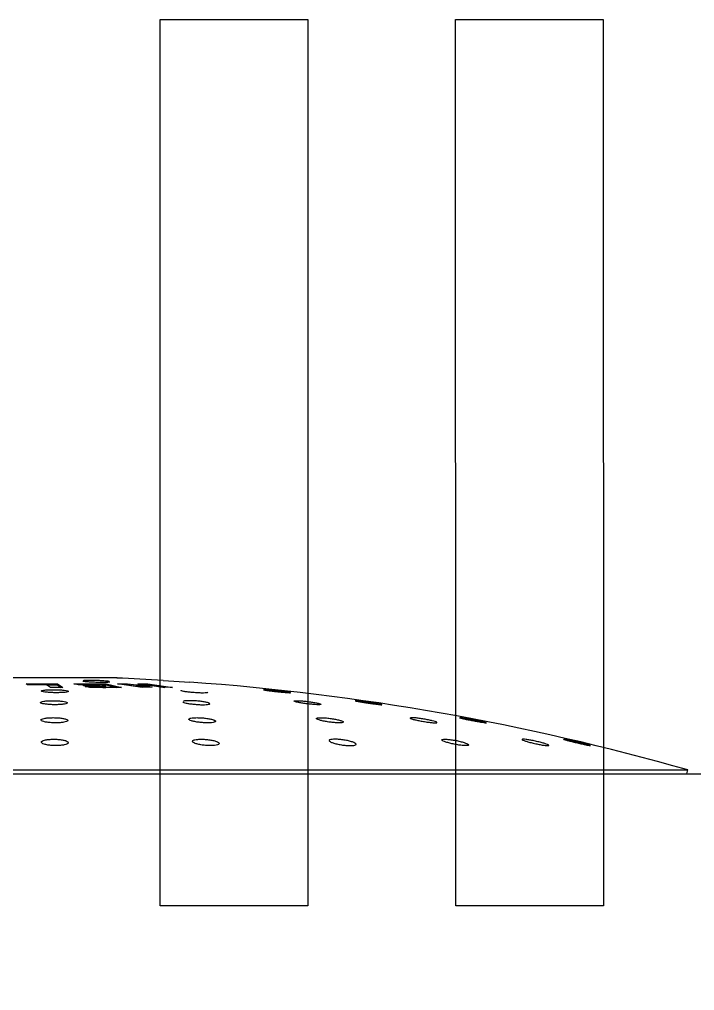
# Model space of a CAD drawing. Header units: metres. Extents: x -22 to 564, y 0 to 143.
# Drawn here: x 246.10375 to 246.13399, y 46.38804 to 46.43151 of the extents above; entities that cross this region are included whole.
import ezdxf

# ---------------------------------------------------------------- set-up
doc = ezdxf.new("R2010")
doc.units = ezdxf.units.M
doc.layers.add('XREF 2N NEURO-ONCOLOGIA$0$Mobiliario Fijo', color=40, linetype='Continuous')

# ---------------------------------------------------------------- blocks, each defined once
blk = doc.blocks.new('XREF 2N NEURO-ONCOLOGIA$0$AQG 01$0$BOL RX-TLAH-1N$0$Coladera')
for p, q in [((83.0489, 30.709871), (83.048899, 30.670191)), ((83.055513, 30.709871), (83.0489, 30.709871)), ((83.055512, 30.670191), (83.055513, 30.709871)), ((83.062127, 30.709871), (83.062125, 30.670191)), ((83.06874, 30.70987), (83.062127, 30.709871)), ((83.068739, 30.67019), (83.06874, 30.70987)), ((83.048899, 30.670191), (83.055512, 30.670191)), ((83.062125, 30.670191), (83.068739, 30.67019))]:
    blk.add_line(p, q)
blk = doc.blocks.new('XREF 2N NEURO-ONCOLOGIA$0$SE')
at = {"linetype": 'Continuous'}
for p, q in [((161.371, 70.924), (127.838, 70.924)), ((129.092, 70.924), (129.066, 70.832)), ((160.143, 70.832), (129.066, 70.832)), ((142.165, 68.925), (142.91, 68.925)), ((142.525, 68.841), (142.165, 68.925)), ((142.526, 68.866), (142.274, 68.925)), ((142.534, 68.925), (142.533, 68.899)), ((142.603, 68.925), (142.534, 68.925)), ((142.91, 68.925), (143.007, 68.901)), ((143.522, 68.925), (143.812, 68.923)), ((143.647, 68.84), (143.522, 68.925)), ((143.648, 68.866), (143.56, 68.924)), ((143.812, 68.923), (143.904, 68.86)), ((141.207, 68.761), (140.585, 68.802)), ((140.987, 68.923), (141.221, 68.921)), ((141.558, 68.839), (140.987, 68.923)), ((141.56, 68.865), (141.169, 68.922)), ((141.221, 68.921), (141.43, 68.889)), ((141.43, 68.889), (141.664, 68.889)), ((141.455, 68.921), (141.69, 68.923)), ((141.664, 68.889), (141.455, 68.921)), ((141.56, 68.865), (141.558, 68.839)), ((141.793, 68.838), (141.558, 68.839)), ((141.583, 68.866), (141.793, 68.838)), ((141.818, 68.866), (141.583, 68.866)), ((141.666, 68.914), (141.664, 68.889)), ((141.819, 68.892), (141.665, 68.892)), ((141.69, 68.923), (142.261, 68.839)), ((141.819, 68.892), (141.818, 68.866)), ((142.027, 68.838), (141.818, 68.866)), ((142.028, 68.863), (141.819, 68.892)), ((142.028, 68.863), (142.027, 68.838)), ((142.261, 68.839), (142.027, 68.838)), ((142.526, 68.866), (142.525, 68.841)), ((143.27, 68.841), (142.525, 68.841)), ((142.675, 68.866), (142.526, 68.866)), ((143.007, 68.901), (142.533, 68.899)), ((142.533, 68.899), (142.657, 68.87)), ((142.657, 68.87), (142.7, 68.86)), ((142.66, 68.87), (142.66, 68.87)), ((142.7, 68.86), (143.174, 68.862)), ((142.764, 68.887), (142.995, 68.887)), ((143.174, 68.862), (143.27, 68.841)), ((143.648, 68.866), (143.647, 68.84)), ((144.373, 68.84), (143.647, 68.84)), ((143.904, 68.866), (143.648, 68.866)), ((143.904, 68.86), (144.34, 68.861)), ((144.34, 68.861), (144.373, 68.84)), ((142.265, 68.699), (146.943, 68.699))]:
    blk.add_line(p, q, dxfattribs=at)
for centre, radius, start, end in [((162.824, 71.307), 34.989, 135.241, 180.6267), ((144.604, 125.301), 56.642, 254.0781, 265.9315), ((144.604, 125.301), 56.642, 266.558, 267.6457), ((142.76, 117.229), 48.359, 269.8784, 270.3605)]:
    blk.add_arc(centre, radius, start, end, dxfattribs=at)
for points, knots in [([(131.878, 70.143), (131.856, 70.149), (131.829, 70.156), (131.8, 70.164), (131.77, 70.171), (131.737, 70.18), (131.703, 70.188), (131.668, 70.196), (131.631, 70.205), (131.596, 70.213), (131.56, 70.221), (131.525, 70.229), (131.493, 70.236), (131.461, 70.243), (131.431, 70.25), (131.407, 70.255), (131.383, 70.26), (131.362, 70.263), (131.348, 70.266), (131.334, 70.268), (131.325, 70.269), (131.322, 70.268), (131.322, 70.268), (131.321, 70.268), (131.321, 70.268)], [0, 0, 0, 0, 0.0548154, 0.0548154, 0.0548154, 0.1095719, 0.1095719, 0.1095719, 0.1651875, 0.1651875, 0.1651875, 0.2211221, 0.2211221, 0.2211221, 0.2763623, 0.2763623, 0.2763623, 0.3302069, 0.3302069, 0.3302069, 0.3826235, 0.3826235, 0.3826235, 0.3956936, 0.3956936, 0.3956936, 0.3956936]), ([(131.331, 70.263), (131.339, 70.26), (131.353, 70.256), (131.371, 70.251), (131.389, 70.245), (131.413, 70.239), (131.439, 70.232), (131.467, 70.225), (131.498, 70.217), (131.531, 70.209), (131.564, 70.201), (131.6, 70.192), (131.636, 70.184), (131.671, 70.175), (131.708, 70.167), (131.741, 70.16), (131.775, 70.152), (131.807, 70.145), (131.834, 70.139), (131.861, 70.134), (131.884, 70.129), (131.902, 70.126), (131.919, 70.123), (131.932, 70.121), (131.938, 70.121)], [0.4342217, 0.4342217, 0.4342217, 0.4342217, 0.4859217, 0.4859217, 0.4859217, 0.5385654, 0.5385654, 0.5385654, 0.5926108, 0.5926108, 0.5926108, 0.6479472, 0.6479472, 0.6479472, 0.7038894, 0.7038894, 0.7038894, 0.7594343, 0.7594343, 0.7594343, 0.8137388, 0.8137388, 0.8137388, 0.8665535, 0.8665535, 0.8665535, 0.8665535]), ([(131.944, 70.121), (131.944, 70.122), (131.943, 70.123), (131.94, 70.124), (131.936, 70.126), (131.925, 70.129), (131.91, 70.134), (131.901, 70.137), (131.89, 70.14), (131.878, 70.143)], [0.8959024, 0.8959024, 0.8959024, 0.8959024, 0.9183157, 0.9183157, 0.9183157, 0.969887, 0.969887, 0.969887, 1, 1, 1, 1]), ([(132.883, 70.143), (132.869, 70.149), (132.85, 70.156), (132.826, 70.164), (132.803, 70.171), (132.775, 70.18), (132.744, 70.188), (132.713, 70.196), (132.678, 70.205), (132.643, 70.213), (132.607, 70.221), (132.57, 70.229), (132.535, 70.236), (132.5, 70.243), (132.466, 70.25), (132.435, 70.255), (132.405, 70.26), (132.377, 70.263), (132.355, 70.266), (132.333, 70.268), (132.315, 70.269), (132.303, 70.268), (132.291, 70.268), (132.284, 70.266), (132.283, 70.263), (132.283, 70.26), (132.287, 70.256), (132.297, 70.251), (132.307, 70.245), (132.323, 70.239), (132.343, 70.232), (132.363, 70.225), (132.389, 70.217), (132.417, 70.209), (132.446, 70.201), (132.479, 70.192), (132.514, 70.184), (132.548, 70.175), (132.585, 70.167), (132.621, 70.16), (132.656, 70.152), (132.692, 70.145), (132.725, 70.139), (132.757, 70.134), (132.787, 70.129), (132.812, 70.126), (132.837, 70.123), (132.858, 70.121), (132.873, 70.121), (132.888, 70.12), (132.899, 70.121), (132.903, 70.124)], [0, 0, 0, 0, 0.0548154, 0.0548154, 0.0548154, 0.1095719, 0.1095719, 0.1095719, 0.1651875, 0.1651875, 0.1651875, 0.2211221, 0.2211221, 0.2211221, 0.2763623, 0.2763623, 0.2763623, 0.3302069, 0.3302069, 0.3302069, 0.3826235, 0.3826235, 0.3826235, 0.4342217, 0.4342217, 0.4342217, 0.4859217, 0.4859217, 0.4859217, 0.5385654, 0.5385654, 0.5385654, 0.5926108, 0.5926108, 0.5926108, 0.6479472, 0.6479472, 0.6479472, 0.7038894, 0.7038894, 0.7038894, 0.7594343, 0.7594343, 0.7594343, 0.8137388, 0.8137388, 0.8137388, 0.8665535, 0.8665535, 0.8665535, 0.9183157, 0.9183157, 0.9183157, 0.9183157]), ([(132.906, 70.127), (132.906, 70.129), (132.904, 70.131), (132.9, 70.134), (132.896, 70.137), (132.89, 70.14), (132.883, 70.143)], [0.93879549, 0.93879549, 0.93879549, 0.93879549, 0.96988697, 0.96988697, 0.96988697, 1, 1, 1, 1]), ([(134.756, 70.143), (134.752, 70.149), (134.742, 70.156), (134.726, 70.164), (134.711, 70.171), (134.69, 70.18), (134.665, 70.188), (134.639, 70.196), (134.609, 70.205), (134.577, 70.213), (134.544, 70.221), (134.508, 70.229), (134.472, 70.236), (134.437, 70.243), (134.4, 70.25), (134.366, 70.255), (134.332, 70.26), (134.299, 70.263), (134.27, 70.266), (134.242, 70.268), (134.216, 70.269), (134.196, 70.268), (134.176, 70.268), (134.16, 70.266), (134.15, 70.263), (134.14, 70.26), (134.135, 70.256), (134.136, 70.251), (134.137, 70.245), (134.144, 70.239), (134.156, 70.232), (134.168, 70.225), (134.185, 70.217), (134.208, 70.209), (134.23, 70.201), (134.258, 70.192), (134.288, 70.184), (134.319, 70.175), (134.354, 70.167), (134.389, 70.16), (134.424, 70.152), (134.461, 70.145), (134.496, 70.139), (134.531, 70.134), (134.566, 70.129), (134.597, 70.126), (134.627, 70.123), (134.655, 70.121), (134.679, 70.121), (134.701, 70.12), (134.72, 70.121), (134.733, 70.124), (134.747, 70.126), (134.755, 70.129), (134.758, 70.134), (134.759, 70.137), (134.759, 70.14), (134.756, 70.143)], [0, 0, 0, 0, 0.054815, 0.054815, 0.054815, 0.109572, 0.109572, 0.109572, 0.165188, 0.165188, 0.165188, 0.221122, 0.221122, 0.221122, 0.276362, 0.276362, 0.276362, 0.330207, 0.330207, 0.330207, 0.382623, 0.382623, 0.382623, 0.434222, 0.434222, 0.434222, 0.485922, 0.485922, 0.485922, 0.538565, 0.538565, 0.538565, 0.592611, 0.592611, 0.592611, 0.647947, 0.647947, 0.647947, 0.703889, 0.703889, 0.703889, 0.759434, 0.759434, 0.759434, 0.813739, 0.813739, 0.813739, 0.866554, 0.866554, 0.866554, 0.918316, 0.918316, 0.918316, 0.969887, 0.969887, 0.969887, 1, 1, 1, 1]), ([(137.364, 70.152), (137.364, 70.156), (137.363, 70.16), (137.359, 70.164), (137.353, 70.171), (137.34, 70.18), (137.323, 70.188), (137.305, 70.196), (137.281, 70.205), (137.254, 70.213), (137.227, 70.221), (137.195, 70.229), (137.161, 70.236), (137.128, 70.243), (137.092, 70.25), (137.056, 70.255), (137.021, 70.26), (136.985, 70.263), (136.951, 70.266), (136.919, 70.268), (136.888, 70.269), (136.861, 70.268), (136.834, 70.268), (136.811, 70.266), (136.792, 70.263), (136.774, 70.26), (136.76, 70.256), (136.752, 70.251), (136.743, 70.245), (136.74, 70.239), (136.743, 70.232), (136.746, 70.225), (136.755, 70.217), (136.769, 70.209), (136.783, 70.201), (136.804, 70.192), (136.828, 70.184), (136.853, 70.175), (136.882, 70.167), (136.915, 70.16), (136.947, 70.152), (136.982, 70.145), (137.018, 70.139), (137.053, 70.134), (137.089, 70.129), (137.124, 70.126), (137.158, 70.123), (137.19, 70.121), (137.22, 70.121), (137.249, 70.12), (137.275, 70.121), (137.296, 70.124), (137.317, 70.126), (137.334, 70.129), (137.346, 70.134), (137.352, 70.137), (137.357, 70.14), (137.361, 70.143)], [0.0253724, 0.0253724, 0.0253724, 0.0253724, 0.0548154, 0.0548154, 0.0548154, 0.1095719, 0.1095719, 0.1095719, 0.1651875, 0.1651875, 0.1651875, 0.2211221, 0.2211221, 0.2211221, 0.2763623, 0.2763623, 0.2763623, 0.3302069, 0.3302069, 0.3302069, 0.3826235, 0.3826235, 0.3826235, 0.4342217, 0.4342217, 0.4342217, 0.4859217, 0.4859217, 0.4859217, 0.5385654, 0.5385654, 0.5385654, 0.5926108, 0.5926108, 0.5926108, 0.6479472, 0.6479472, 0.6479472, 0.7038894, 0.7038894, 0.7038894, 0.7594343, 0.7594343, 0.7594343, 0.8137388, 0.8137388, 0.8137388, 0.8665535, 0.8665535, 0.8665535, 0.9183157, 0.9183157, 0.9183157, 0.969887, 0.969887, 0.969887, 1, 1, 1, 1]), ([(140.502, 70.143), (140.517, 70.149), (140.526, 70.156), (140.529, 70.164), (140.532, 70.171), (140.53, 70.18), (140.521, 70.188), (140.512, 70.196), (140.497, 70.205), (140.477, 70.213), (140.457, 70.221), (140.431, 70.229), (140.402, 70.236), (140.373, 70.243), (140.34, 70.25), (140.306, 70.255), (140.272, 70.26), (140.236, 70.263), (140.201, 70.266), (140.166, 70.268), (140.132, 70.269), (140.1, 70.268), (140.069, 70.268), (140.039, 70.266), (140.014, 70.263), (139.988, 70.26), (139.966, 70.256), (139.95, 70.251), (139.933, 70.245), (139.92, 70.239), (139.914, 70.232), (139.907, 70.225), (139.907, 70.217), (139.912, 70.209), (139.917, 70.201), (139.928, 70.192), (139.945, 70.184), (139.961, 70.175), (139.984, 70.167), (140.011, 70.16), (140.037, 70.152), (140.068, 70.145), (140.102, 70.139), (140.134, 70.134), (140.17, 70.129), (140.206, 70.126), (140.24, 70.123), (140.276, 70.121), (140.309, 70.121), (140.341, 70.12), (140.373, 70.121), (140.4, 70.124), (140.428, 70.126), (140.453, 70.129), (140.472, 70.134), (140.484, 70.137), (140.494, 70.14), (140.502, 70.143)], [0, 0, 0, 0, 0.054815, 0.054815, 0.054815, 0.109572, 0.109572, 0.109572, 0.165188, 0.165188, 0.165188, 0.221122, 0.221122, 0.221122, 0.276362, 0.276362, 0.276362, 0.330207, 0.330207, 0.330207, 0.382623, 0.382623, 0.382623, 0.434222, 0.434222, 0.434222, 0.485922, 0.485922, 0.485922, 0.538565, 0.538565, 0.538565, 0.592611, 0.592611, 0.592611, 0.647947, 0.647947, 0.647947, 0.703889, 0.703889, 0.703889, 0.759434, 0.759434, 0.759434, 0.813739, 0.813739, 0.813739, 0.866554, 0.866554, 0.866554, 0.918316, 0.918316, 0.918316, 0.969887, 0.969887, 0.969887, 1, 1, 1, 1]), ([(143.948, 70.143), (143.971, 70.149), (143.989, 70.156), (144.002, 70.164), (144.014, 70.171), (144.021, 70.18), (144.022, 70.188), (144.023, 70.196), (144.017, 70.205), (144.006, 70.213), (143.994, 70.221), (143.977, 70.229), (143.954, 70.236), (143.932, 70.243), (143.905, 70.25), (143.874, 70.255), (143.844, 70.26), (143.811, 70.263), (143.776, 70.266), (143.743, 70.268), (143.707, 70.269), (143.673, 70.268), (143.639, 70.268), (143.606, 70.266), (143.576, 70.263), (143.545, 70.26), (143.517, 70.256), (143.493, 70.251), (143.468, 70.245), (143.448, 70.239), (143.432, 70.232), (143.417, 70.225), (143.406, 70.217), (143.402, 70.209), (143.398, 70.201), (143.399, 70.192), (143.407, 70.184), (143.414, 70.175), (143.428, 70.167), (143.447, 70.16), (143.466, 70.152), (143.491, 70.145), (143.52, 70.139), (143.548, 70.134), (143.58, 70.129), (143.613, 70.126), (143.646, 70.123), (143.682, 70.121), (143.716, 70.121), (143.75, 70.12), (143.785, 70.121), (143.817, 70.124), (143.849, 70.126), (143.879, 70.129), (143.905, 70.134), (143.921, 70.137), (143.935, 70.14), (143.948, 70.143)], [0, 0, 0, 0, 0.054815, 0.054815, 0.054815, 0.109572, 0.109572, 0.109572, 0.165188, 0.165188, 0.165188, 0.221122, 0.221122, 0.221122, 0.276362, 0.276362, 0.276362, 0.330207, 0.330207, 0.330207, 0.382623, 0.382623, 0.382623, 0.434222, 0.434222, 0.434222, 0.485922, 0.485922, 0.485922, 0.538565, 0.538565, 0.538565, 0.592611, 0.592611, 0.592611, 0.647947, 0.647947, 0.647947, 0.703889, 0.703889, 0.703889, 0.759434, 0.759434, 0.759434, 0.813739, 0.813739, 0.813739, 0.866554, 0.866554, 0.866554, 0.918316, 0.918316, 0.918316, 0.969887, 0.969887, 0.969887, 1, 1, 1, 1]), ([(134.292, 69.64), (134.271, 69.645), (134.246, 69.651), (134.217, 69.657), (134.188, 69.663), (134.156, 69.669), (134.122, 69.676), (134.088, 69.683), (134.052, 69.69), (134.017, 69.696), (133.981, 69.703), (133.946, 69.71), (133.913, 69.715), (133.881, 69.721), (133.85, 69.726), (133.824, 69.73), (133.799, 69.734), (133.777, 69.738), (133.761, 69.74), (133.745, 69.742), (133.735, 69.743), (133.73, 69.743), (133.728, 69.742), (133.727, 69.742), (133.727, 69.742)], [0, 0, 0, 0, 0.0544033, 0.0544033, 0.0544033, 0.1087667, 0.1087667, 0.1087667, 0.1637032, 0.1637032, 0.1637032, 0.2188839, 0.2188839, 0.2188839, 0.2736465, 0.2736465, 0.2736465, 0.3275136, 0.3275136, 0.3275136, 0.3804245, 0.3804245, 0.3804245, 0.4023778, 0.4023778, 0.4023778, 0.4023778]), ([(133.732, 69.739), (133.739, 69.736), (133.751, 69.733), (133.768, 69.729), (133.785, 69.725), (133.808, 69.72), (133.834, 69.714), (133.86, 69.708), (133.89, 69.702), (133.923, 69.695), (133.955, 69.689), (133.991, 69.682), (134.026, 69.675), (134.061, 69.668), (134.097, 69.662), (134.131, 69.655), (134.165, 69.649), (134.198, 69.644), (134.226, 69.639), (134.254, 69.634), (134.279, 69.631), (134.298, 69.628), (134.317, 69.625), (134.331, 69.623), (134.34, 69.623)], [0.432747, 0.432747, 0.432747, 0.432747, 0.4850873, 0.4850873, 0.4850873, 0.538027, 0.538027, 0.538027, 0.5918962, 0.5918962, 0.5918962, 0.6466388, 0.6466388, 0.6466388, 0.7018136, 0.7018136, 0.7018136, 0.7567676, 0.7567676, 0.7567676, 0.8109363, 0.8109363, 0.8109363, 0.8641205, 0.8641205, 0.8641205, 0.8641205]), ([(134.349, 69.624), (134.349, 69.624), (134.349, 69.624), (134.348, 69.625), (134.345, 69.626), (134.336, 69.629), (134.322, 69.633), (134.314, 69.635), (134.303, 69.637), (134.292, 69.64)], [0.90260504, 0.90260504, 0.90260504, 0.90260504, 0.91656853, 0.91656853, 0.91656853, 0.96883707, 0.96883707, 0.96883707, 1, 1, 1, 1]), ([(135.481, 69.64), (135.471, 69.645), (135.455, 69.651), (135.435, 69.657), (135.414, 69.663), (135.389, 69.669), (135.36, 69.676), (135.331, 69.683), (135.298, 69.69), (135.264, 69.696), (135.229, 69.703), (135.193, 69.71), (135.158, 69.715), (135.122, 69.721), (135.087, 69.726), (135.054, 69.73), (135.023, 69.734), (134.993, 69.738), (134.967, 69.74), (134.942, 69.742), (134.921, 69.743), (134.905, 69.743), (134.89, 69.742), (134.879, 69.741), (134.875, 69.739), (134.87, 69.736), (134.871, 69.733), (134.877, 69.729), (134.884, 69.725), (134.896, 69.72), (134.914, 69.714), (134.931, 69.708), (134.954, 69.702), (134.98, 69.695), (135.007, 69.689), (135.038, 69.682), (135.071, 69.675), (135.104, 69.668), (135.139, 69.662), (135.175, 69.655), (135.21, 69.649), (135.247, 69.644), (135.28, 69.639), (135.314, 69.634), (135.346, 69.631), (135.374, 69.628), (135.401, 69.625), (135.425, 69.623), (135.444, 69.623), (135.463, 69.622), (135.477, 69.623), (135.485, 69.625)], [0, 0, 0, 0, 0.0544033, 0.0544033, 0.0544033, 0.1087667, 0.1087667, 0.1087667, 0.1637032, 0.1637032, 0.1637032, 0.2188839, 0.2188839, 0.2188839, 0.2736465, 0.2736465, 0.2736465, 0.3275136, 0.3275136, 0.3275136, 0.3804245, 0.3804245, 0.3804245, 0.432747, 0.432747, 0.432747, 0.4850873, 0.4850873, 0.4850873, 0.538027, 0.538027, 0.538027, 0.5918962, 0.5918962, 0.5918962, 0.6466388, 0.6466388, 0.6466388, 0.7018136, 0.7018136, 0.7018136, 0.7567676, 0.7567676, 0.7567676, 0.8109363, 0.8109363, 0.8109363, 0.8641205, 0.8641205, 0.8641205, 0.9165685, 0.9165685, 0.9165685, 0.9165685]), ([(135.494, 69.63), (135.494, 69.631), (135.494, 69.632), (135.493, 69.633), (135.491, 69.635), (135.487, 69.637), (135.481, 69.64)], [0.95487093, 0.95487093, 0.95487093, 0.95487093, 0.96883707, 0.96883707, 0.96883707, 1, 1, 1, 1]), ([(137.66, 69.64), (137.661, 69.645), (137.657, 69.651), (137.646, 69.657), (137.636, 69.663), (137.62, 69.669), (137.599, 69.676), (137.578, 69.683), (137.552, 69.69), (137.523, 69.696), (137.493, 69.703), (137.46, 69.71), (137.426, 69.715), (137.391, 69.721), (137.355, 69.726), (137.319, 69.73), (137.285, 69.734), (137.25, 69.738), (137.218, 69.74), (137.186, 69.742), (137.157, 69.743), (137.132, 69.743), (137.108, 69.742), (137.087, 69.741), (137.071, 69.739), (137.056, 69.736), (137.045, 69.733), (137.041, 69.729), (137.036, 69.725), (137.037, 69.72), (137.044, 69.714), (137.05, 69.708), (137.063, 69.702), (137.08, 69.695), (137.098, 69.689), (137.121, 69.682), (137.148, 69.675), (137.175, 69.668), (137.207, 69.662), (137.24, 69.655), (137.274, 69.649), (137.309, 69.644), (137.345, 69.639), (137.38, 69.634), (137.416, 69.631), (137.45, 69.628), (137.482, 69.625), (137.514, 69.623), (137.541, 69.623), (137.568, 69.622), (137.592, 69.623), (137.61, 69.625), (137.629, 69.626), (137.643, 69.629), (137.651, 69.633), (137.656, 69.635), (137.659, 69.637), (137.66, 69.64)], [0, 0, 0, 0, 0.054403, 0.054403, 0.054403, 0.108767, 0.108767, 0.108767, 0.163703, 0.163703, 0.163703, 0.218884, 0.218884, 0.218884, 0.273647, 0.273647, 0.273647, 0.327514, 0.327514, 0.327514, 0.380424, 0.380424, 0.380424, 0.432747, 0.432747, 0.432747, 0.485087, 0.485087, 0.485087, 0.538027, 0.538027, 0.538027, 0.591896, 0.591896, 0.591896, 0.646639, 0.646639, 0.646639, 0.701814, 0.701814, 0.701814, 0.756768, 0.756768, 0.756768, 0.810936, 0.810936, 0.810936, 0.864121, 0.864121, 0.864121, 0.916569, 0.916569, 0.916569, 0.968837, 0.968837, 0.968837, 1, 1, 1, 1]), ([(140.591, 69.64), (140.604, 69.645), (140.611, 69.651), (140.612, 69.657), (140.613, 69.663), (140.608, 69.669), (140.598, 69.676), (140.587, 69.683), (140.571, 69.69), (140.549, 69.696), (140.528, 69.703), (140.501, 69.71), (140.472, 69.715), (140.442, 69.721), (140.408, 69.726), (140.374, 69.73), (140.34, 69.734), (140.304, 69.738), (140.269, 69.74), (140.234, 69.742), (140.2, 69.743), (140.169, 69.743), (140.138, 69.742), (140.109, 69.741), (140.084, 69.739), (140.06, 69.736), (140.039, 69.733), (140.024, 69.729), (140.008, 69.725), (139.998, 69.72), (139.993, 69.714), (139.988, 69.708), (139.989, 69.702), (139.996, 69.695), (140.003, 69.689), (140.016, 69.682), (140.034, 69.675), (140.052, 69.668), (140.076, 69.662), (140.104, 69.655), (140.131, 69.649), (140.163, 69.644), (140.197, 69.639), (140.23, 69.634), (140.265, 69.631), (140.301, 69.628), (140.335, 69.625), (140.371, 69.623), (140.403, 69.623), (140.436, 69.622), (140.467, 69.623), (140.494, 69.625), (140.521, 69.626), (140.544, 69.629), (140.563, 69.633), (140.574, 69.635), (140.583, 69.637), (140.591, 69.64)], [0, 0, 0, 0, 0.054403, 0.054403, 0.054403, 0.108767, 0.108767, 0.108767, 0.163703, 0.163703, 0.163703, 0.218884, 0.218884, 0.218884, 0.273647, 0.273647, 0.273647, 0.327514, 0.327514, 0.327514, 0.380424, 0.380424, 0.380424, 0.432747, 0.432747, 0.432747, 0.485087, 0.485087, 0.485087, 0.538027, 0.538027, 0.538027, 0.591896, 0.591896, 0.591896, 0.646639, 0.646639, 0.646639, 0.701814, 0.701814, 0.701814, 0.756768, 0.756768, 0.756768, 0.810936, 0.810936, 0.810936, 0.864121, 0.864121, 0.864121, 0.916569, 0.916569, 0.916569, 0.968837, 0.968837, 0.968837, 1, 1, 1, 1]), ([(143.956, 69.64), (143.979, 69.645), (143.998, 69.651), (144.01, 69.657), (144.023, 69.663), (144.03, 69.669), (144.031, 69.676), (144.032, 69.683), (144.026, 69.69), (144.015, 69.696), (144.004, 69.703), (143.987, 69.71), (143.965, 69.715), (143.944, 69.721), (143.917, 69.726), (143.887, 69.73), (143.857, 69.734), (143.824, 69.738), (143.79, 69.74), (143.756, 69.742), (143.72, 69.743), (143.686, 69.743), (143.652, 69.742), (143.618, 69.741), (143.587, 69.739), (143.556, 69.736), (143.527, 69.733), (143.503, 69.729), (143.478, 69.725), (143.457, 69.72), (143.442, 69.714), (143.426, 69.708), (143.416, 69.702), (143.411, 69.695), (143.407, 69.689), (143.408, 69.682), (143.415, 69.675), (143.423, 69.668), (143.436, 69.662), (143.455, 69.655), (143.473, 69.649), (143.498, 69.644), (143.526, 69.639), (143.553, 69.634), (143.585, 69.631), (143.618, 69.628), (143.651, 69.625), (143.686, 69.623), (143.721, 69.623), (143.755, 69.622), (143.79, 69.623), (143.823, 69.625), (143.855, 69.626), (143.886, 69.629), (143.912, 69.633), (143.928, 69.635), (143.943, 69.637), (143.956, 69.64)], [0, 0, 0, 0, 0.054403, 0.054403, 0.054403, 0.108767, 0.108767, 0.108767, 0.163703, 0.163703, 0.163703, 0.218884, 0.218884, 0.218884, 0.273647, 0.273647, 0.273647, 0.327514, 0.327514, 0.327514, 0.380424, 0.380424, 0.380424, 0.432747, 0.432747, 0.432747, 0.485087, 0.485087, 0.485087, 0.538027, 0.538027, 0.538027, 0.591896, 0.591896, 0.591896, 0.646639, 0.646639, 0.646639, 0.701814, 0.701814, 0.701814, 0.756768, 0.756768, 0.756768, 0.810936, 0.810936, 0.810936, 0.864121, 0.864121, 0.864121, 0.916569, 0.916569, 0.916569, 0.968837, 0.968837, 0.968837, 1, 1, 1, 1]), ([(136.723, 69.242), (136.706, 69.246), (136.682, 69.25), (136.656, 69.255), (136.629, 69.259), (136.598, 69.264), (136.566, 69.269), (136.533, 69.274), (136.497, 69.28), (136.462, 69.285), (136.427, 69.29), (136.391, 69.295), (136.358, 69.3), (136.324, 69.304), (136.292, 69.308), (136.264, 69.312), (136.237, 69.315), (136.212, 69.318), (136.193, 69.32), (136.175, 69.322), (136.161, 69.323), (136.152, 69.323), (136.147, 69.323), (136.144, 69.322), (136.144, 69.322)], [0, 0, 0, 0, 0.0540595, 0.0540595, 0.0540595, 0.1080939, 0.1080939, 0.1080939, 0.1624882, 0.1624882, 0.1624882, 0.2170784, 0.2170784, 0.2170784, 0.2714715, 0.2714715, 0.2714715, 0.3253597, 0.3253597, 0.3253597, 0.3786647, 0.3786647, 0.3786647, 0.4160213, 0.4160213, 0.4160213, 0.4160213]), ([(136.145, 69.321), (136.149, 69.319), (136.158, 69.317), (136.173, 69.313), (136.187, 69.31), (136.207, 69.307), (136.231, 69.302), (136.255, 69.298), (136.284, 69.293), (136.315, 69.288), (136.346, 69.283), (136.38, 69.278), (136.415, 69.273), (136.45, 69.267), (136.486, 69.262), (136.52, 69.257), (136.555, 69.253), (136.589, 69.248), (136.619, 69.244), (136.648, 69.241), (136.675, 69.237), (136.698, 69.235), (136.719, 69.233), (136.737, 69.231), (136.748, 69.231), (136.76, 69.23), (136.766, 69.23), (136.766, 69.231), (136.766, 69.232), (136.761, 69.234), (136.75, 69.237), (136.743, 69.238), (136.734, 69.24), (136.723, 69.242)], [0.4315688, 0.4315688, 0.4315688, 0.4315688, 0.4844241, 0.4844241, 0.4844241, 0.5375972, 0.5375972, 0.5375972, 0.5913176, 0.5913176, 0.5913176, 0.6455833, 0.6455833, 0.6455833, 0.7001537, 0.7001537, 0.7001537, 0.754647, 0.754647, 0.754647, 0.8087111, 0.8087111, 0.8087111, 0.8621885, 0.8621885, 0.8621885, 0.9151855, 0.9151855, 0.9151855, 0.9680154, 0.9680154, 0.9680154, 1, 1, 1, 1]), ([(138.173, 69.242), (138.169, 69.246), (138.159, 69.25), (138.144, 69.255), (138.129, 69.259), (138.108, 69.264), (138.083, 69.269), (138.058, 69.274), (138.029, 69.28), (137.997, 69.285), (137.965, 69.29), (137.93, 69.295), (137.895, 69.3), (137.86, 69.304), (137.824, 69.308), (137.79, 69.312), (137.756, 69.315), (137.723, 69.318), (137.694, 69.32), (137.665, 69.322), (137.638, 69.323), (137.617, 69.323), (137.596, 69.323), (137.58, 69.322), (137.569, 69.321), (137.558, 69.319), (137.553, 69.317), (137.553, 69.313), (137.553, 69.31), (137.56, 69.307), (137.572, 69.302), (137.583, 69.298), (137.601, 69.293), (137.623, 69.288), (137.645, 69.283), (137.672, 69.278), (137.702, 69.273), (137.732, 69.267), (137.766, 69.262), (137.8, 69.257), (137.835, 69.253), (137.871, 69.248), (137.906, 69.244), (137.941, 69.241), (137.975, 69.237), (138.006, 69.235), (138.037, 69.233), (138.066, 69.231), (138.09, 69.231), (138.114, 69.23), (138.134, 69.23), (138.148, 69.231), (138.162, 69.232), (138.171, 69.234), (138.174, 69.237), (138.176, 69.238), (138.176, 69.24), (138.173, 69.242)], [0, 0, 0, 0, 0.05406, 0.05406, 0.05406, 0.108094, 0.108094, 0.108094, 0.162488, 0.162488, 0.162488, 0.217078, 0.217078, 0.217078, 0.271471, 0.271471, 0.271471, 0.32536, 0.32536, 0.32536, 0.378665, 0.378665, 0.378665, 0.431569, 0.431569, 0.431569, 0.484424, 0.484424, 0.484424, 0.537597, 0.537597, 0.537597, 0.591318, 0.591318, 0.591318, 0.645583, 0.645583, 0.645583, 0.700154, 0.700154, 0.700154, 0.754647, 0.754647, 0.754647, 0.808711, 0.808711, 0.808711, 0.862188, 0.862188, 0.862188, 0.915185, 0.915185, 0.915185, 0.968015, 0.968015, 0.968015, 1, 1, 1, 1]), ([(140.75, 69.253), (140.75, 69.254), (140.75, 69.254), (140.75, 69.255), (140.748, 69.259), (140.741, 69.264), (140.729, 69.269), (140.716, 69.274), (140.697, 69.28), (140.675, 69.285), (140.652, 69.29), (140.624, 69.295), (140.593, 69.3), (140.563, 69.304), (140.528, 69.308), (140.494, 69.312), (140.459, 69.315), (140.423, 69.318), (140.389, 69.32), (140.354, 69.322), (140.321, 69.323), (140.29, 69.323), (140.26, 69.323), (140.232, 69.322), (140.209, 69.321), (140.185, 69.319), (140.166, 69.317), (140.153, 69.313), (140.139, 69.31), (140.131, 69.307), (140.128, 69.302), (140.126, 69.298), (140.129, 69.293), (140.138, 69.288), (140.147, 69.283), (140.163, 69.278), (140.182, 69.273), (140.202, 69.267), (140.228, 69.262), (140.256, 69.257), (140.285, 69.253), (140.317, 69.248), (140.351, 69.244), (140.385, 69.241), (140.421, 69.237), (140.456, 69.235), (140.491, 69.233), (140.526, 69.231), (140.558, 69.231), (140.59, 69.23), (140.62, 69.23), (140.646, 69.231), (140.671, 69.232), (140.693, 69.234), (140.71, 69.237), (140.72, 69.238), (140.729, 69.24), (140.735, 69.242)], [0.0490448, 0.0490448, 0.0490448, 0.0490448, 0.0540595, 0.0540595, 0.0540595, 0.1080939, 0.1080939, 0.1080939, 0.1624882, 0.1624882, 0.1624882, 0.2170784, 0.2170784, 0.2170784, 0.2714715, 0.2714715, 0.2714715, 0.3253597, 0.3253597, 0.3253597, 0.3786647, 0.3786647, 0.3786647, 0.4315688, 0.4315688, 0.4315688, 0.4844241, 0.4844241, 0.4844241, 0.5375972, 0.5375972, 0.5375972, 0.5913176, 0.5913176, 0.5913176, 0.6455833, 0.6455833, 0.6455833, 0.7001537, 0.7001537, 0.7001537, 0.754647, 0.754647, 0.754647, 0.8087111, 0.8087111, 0.8087111, 0.8621885, 0.8621885, 0.8621885, 0.9151855, 0.9151855, 0.9151855, 0.9680154, 0.9680154, 0.9680154, 1, 1, 1, 1]), ([(143.966, 69.242), (143.989, 69.246), (144.008, 69.25), (144.022, 69.255), (144.035, 69.259), (144.042, 69.264), (144.044, 69.269), (144.046, 69.274), (144.041, 69.28), (144.031, 69.285), (144.021, 69.29), (144.005, 69.295), (143.984, 69.3), (143.964, 69.304), (143.937, 69.308), (143.908, 69.312), (143.879, 69.315), (143.847, 69.318), (143.813, 69.32), (143.779, 69.322), (143.743, 69.323), (143.709, 69.323), (143.674, 69.323), (143.64, 69.322), (143.608, 69.321), (143.577, 69.319), (143.547, 69.317), (143.522, 69.313), (143.497, 69.31), (143.475, 69.307), (143.459, 69.302), (143.443, 69.298), (143.431, 69.293), (143.426, 69.288), (143.421, 69.283), (143.421, 69.278), (143.428, 69.273), (143.434, 69.267), (143.447, 69.262), (143.464, 69.257), (143.482, 69.253), (143.505, 69.248), (143.532, 69.244), (143.559, 69.241), (143.59, 69.237), (143.623, 69.235), (143.655, 69.233), (143.691, 69.231), (143.725, 69.231), (143.76, 69.23), (143.795, 69.23), (143.828, 69.231), (143.861, 69.232), (143.892, 69.234), (143.92, 69.237), (143.937, 69.238), (143.952, 69.24), (143.966, 69.242)], [0, 0, 0, 0, 0.05406, 0.05406, 0.05406, 0.108094, 0.108094, 0.108094, 0.162488, 0.162488, 0.162488, 0.217078, 0.217078, 0.217078, 0.271471, 0.271471, 0.271471, 0.32536, 0.32536, 0.32536, 0.378665, 0.378665, 0.378665, 0.431569, 0.431569, 0.431569, 0.484424, 0.484424, 0.484424, 0.537597, 0.537597, 0.537597, 0.591318, 0.591318, 0.591318, 0.645583, 0.645583, 0.645583, 0.700154, 0.700154, 0.700154, 0.754647, 0.754647, 0.754647, 0.808711, 0.808711, 0.808711, 0.862188, 0.862188, 0.862188, 0.915185, 0.915185, 0.915185, 0.968015, 0.968015, 0.968015, 1, 1, 1, 1]), ([(138.837, 68.987), (138.82, 68.99), (138.796, 68.993), (138.77, 68.997), (138.743, 69), (138.712, 69.004), (138.68, 69.008), (138.647, 69.012), (138.612, 69.016), (138.577, 69.02), (138.542, 69.023), (138.506, 69.027), (138.473, 69.03), (138.439, 69.034), (138.407, 69.036), (138.379, 69.039), (138.352, 69.041), (138.327, 69.043), (138.308, 69.044), (138.289, 69.045), (138.275, 69.046), (138.267, 69.045), (138.26, 69.045), (138.257, 69.045), (138.257, 69.044)], [0, 0, 0, 0, 0.0539686, 0.0539686, 0.0539686, 0.1079242, 0.1079242, 0.1079242, 0.1620609, 0.1620609, 0.1620609, 0.216261, 0.216261, 0.216261, 0.2703053, 0.2703053, 0.2703053, 0.3240432, 0.3240432, 0.3240432, 0.377461, 0.377461, 0.377461, 0.4161624, 0.4161624, 0.4161624, 0.4161624]), ([(138.259, 69.043), (138.262, 69.042), (138.271, 69.04), (138.285, 69.037), (138.3, 69.035), (138.32, 69.031), (138.344, 69.028), (138.368, 69.025), (138.396, 69.021), (138.427, 69.017), (138.459, 69.013), (138.493, 69.009), (138.528, 69.005), (138.562, 69.002), (138.598, 68.998), (138.633, 68.994), (138.667, 68.991), (138.7, 68.988), (138.73, 68.985), (138.76, 68.982), (138.787, 68.98), (138.809, 68.979), (138.831, 68.977), (138.849, 68.976), (138.861, 68.976), (138.873, 68.976), (138.879, 68.976), (138.88, 68.977), (138.88, 68.978), (138.875, 68.98), (138.864, 68.982), (138.857, 68.984), (138.848, 68.985), (138.837, 68.987)], [0.4306866, 0.4306866, 0.4306866, 0.4306866, 0.4839296, 0.4839296, 0.4839296, 0.5373901, 0.5373901, 0.5373901, 0.5911744, 0.5911744, 0.5911744, 0.6452494, 0.6452494, 0.6452494, 0.6994538, 0.6994538, 0.6994538, 0.753567, 0.753567, 0.753567, 0.8074082, 0.8074082, 0.8074082, 0.8609178, 0.8609178, 0.8609178, 0.9141834, 0.9141834, 0.9141834, 0.9673977, 0.9673977, 0.9673977, 1, 1, 1, 1]), ([(140.796, 68.987), (140.797, 68.99), (140.793, 68.993), (140.782, 68.997), (140.772, 69), (140.756, 69.004), (140.735, 69.008), (140.715, 69.012), (140.689, 69.016), (140.66, 69.02), (140.631, 69.023), (140.598, 69.027), (140.564, 69.03), (140.53, 69.034), (140.494, 69.036), (140.459, 69.039), (140.425, 69.041), (140.39, 69.043), (140.358, 69.044), (140.326, 69.045), (140.297, 69.046), (140.271, 69.045), (140.246, 69.045), (140.225, 69.044), (140.209, 69.043), (140.193, 69.042), (140.182, 69.04), (140.177, 69.037), (140.175, 69.036), (140.174, 69.035), (140.174, 69.034)], [0, 0, 0, 0, 0.0539686, 0.0539686, 0.0539686, 0.1079242, 0.1079242, 0.1079242, 0.1620609, 0.1620609, 0.1620609, 0.216261, 0.216261, 0.216261, 0.2703053, 0.2703053, 0.2703053, 0.3240432, 0.3240432, 0.3240432, 0.377461, 0.377461, 0.377461, 0.4306866, 0.4306866, 0.4306866, 0.4839296, 0.4839296, 0.4839296, 0.5068214, 0.5068214, 0.5068214, 0.5068214]), ([(143.963, 68.987), (143.984, 68.99), (143.999, 68.993), (144.008, 68.997), (144.018, 69), (144.022, 69.004), (144.02, 69.008), (144.017, 69.012), (144.009, 69.016), (143.995, 69.02), (143.982, 69.023), (143.962, 69.027), (143.938, 69.03), (143.915, 69.034), (143.886, 69.036), (143.855, 69.039), (143.824, 69.041), (143.79, 69.043), (143.756, 69.044), (143.722, 69.045), (143.686, 69.046), (143.652, 69.045), (143.618, 69.045), (143.584, 69.044), (143.554, 69.043), (143.524, 69.042), (143.497, 69.04), (143.474, 69.037), (143.451, 69.035), (143.433, 69.031), (143.42, 69.028), (143.407, 69.025), (143.4, 69.021), (143.398, 69.017), (143.397, 69.013), (143.401, 69.009), (143.411, 69.005), (143.422, 69.002), (143.438, 68.998), (143.459, 68.994), (143.479, 68.991), (143.505, 68.988), (143.535, 68.985), (143.563, 68.982), (143.596, 68.98), (143.63, 68.979), (143.664, 68.977), (143.699, 68.976), (143.734, 68.976), (143.769, 68.976), (143.803, 68.976), (143.835, 68.977), (143.866, 68.978), (143.896, 68.98), (143.921, 68.982), (143.937, 68.984), (143.951, 68.985), (143.963, 68.987)], [0, 0, 0, 0, 0.053969, 0.053969, 0.053969, 0.107924, 0.107924, 0.107924, 0.162061, 0.162061, 0.162061, 0.216261, 0.216261, 0.216261, 0.270305, 0.270305, 0.270305, 0.324043, 0.324043, 0.324043, 0.377461, 0.377461, 0.377461, 0.430687, 0.430687, 0.430687, 0.48393, 0.48393, 0.48393, 0.53739, 0.53739, 0.53739, 0.591174, 0.591174, 0.591174, 0.645249, 0.645249, 0.645249, 0.699454, 0.699454, 0.699454, 0.753567, 0.753567, 0.753567, 0.807408, 0.807408, 0.807408, 0.860918, 0.860918, 0.860918, 0.914183, 0.914183, 0.914183, 0.967398, 0.967398, 0.967398, 1, 1, 1, 1]), ([(143.061, 68.772), (143.061, 68.772), (143.061, 68.773), (143.06, 68.773), (143.057, 68.775), (143.048, 68.778), (143.034, 68.78), (143.019, 68.782), (142.999, 68.784), (142.975, 68.787), (142.951, 68.789), (142.922, 68.791), (142.891, 68.793), (142.86, 68.795), (142.826, 68.797), (142.791, 68.798), (142.757, 68.799), (142.721, 68.801), (142.687, 68.801), (142.653, 68.802), (142.619, 68.802), (142.59, 68.802), (142.56, 68.802), (142.533, 68.802), (142.511, 68.801), (142.488, 68.8), (142.47, 68.799), (142.458, 68.798), (142.446, 68.796), (142.44, 68.794), (142.439, 68.792), (142.439, 68.792), (142.439, 68.792), (142.439, 68.792)], [0.0402679, 0.0402679, 0.0402679, 0.0402679, 0.0537904, 0.0537904, 0.0537904, 0.1075761, 0.1075761, 0.1075761, 0.1614261, 0.1614261, 0.1614261, 0.2153026, 0.2153026, 0.2153026, 0.2691298, 0.2691298, 0.2691298, 0.3228538, 0.3228538, 0.3228538, 0.3764658, 0.3764658, 0.3764658, 0.4300068, 0.4300068, 0.4300068, 0.4835481, 0.4835481, 0.4835481, 0.5371611, 0.5371611, 0.5371611, 0.5401837, 0.5401837, 0.5401837, 0.5401837]), ([(142.454, 68.786), (142.465, 68.784), (142.482, 68.781), (142.503, 68.779), (142.525, 68.777), (142.551, 68.775), (142.58, 68.773), (142.61, 68.771), (142.642, 68.769), (142.676, 68.767), (142.71, 68.766), (142.746, 68.764), (142.781, 68.763), (142.815, 68.762), (142.85, 68.762), (142.882, 68.762), (142.913, 68.761), (142.942, 68.762), (142.967, 68.762), (142.992, 68.763), (143.013, 68.764), (143.029, 68.765), (143.038, 68.766), (143.046, 68.767), (143.051, 68.768)], [0.5908857, 0.5908857, 0.5908857, 0.5908857, 0.644713, 0.644713, 0.644713, 0.6985895, 0.6985895, 0.6985895, 0.7524394, 0.7524394, 0.7524394, 0.8061987, 0.8061987, 0.8061987, 0.8598434, 0.8598434, 0.8598434, 0.9133998, 0.9133998, 0.9133998, 0.9669329, 0.9669329, 0.9669329, 1, 1, 1, 1])]:
    blk.add_open_spline(points, degree=3, knots=knots, dxfattribs=at)
for points in [[(142.764, 68.887), (142.711, 68.878), (142.658, 68.87)], [(143.065, 68.871), (143.03, 68.879), (142.995, 68.887)]]:
    blk.add_open_spline(points, degree=2, dxfattribs=at)
blk = doc.blocks.new('XREF 2N NEURO-ONCOLOGIA')
at = {"layer": 'XREF 2N NEURO-ONCOLOGIA$0$Mobiliario Fijo', "xscale": -1, "rotation": 90}
blk.add_blockref('XREF 2N NEURO-ONCOLOGIA$0$AQG 01$0$BOL RX-TLAH-1N$0$Coladera', (43.650575, 83.980088, 0), dxfattribs=at)
at = {"layer": 'XREF 2N NEURO-ONCOLOGIA$0$Mobiliario Fijo', "xscale": 0.001936212865696899, "yscale": 0.001936212865696899, "zscale": 0.001936212865696899, "rotation": 90.00000000000001}
blk.add_blockref('XREF 2N NEURO-ONCOLOGIA$0$SE', (13.083935, 0.657659, 0), dxfattribs=at)

msp = doc.modelspace()

# ---------------------------------------------------------------- block references
at = {"rotation": 90}
msp.add_blockref('XREF 2N NEURO-ONCOLOGIA', (247.041247, 33.451123), dxfattribs=at)

doc.saveas('drawing.dxf')
